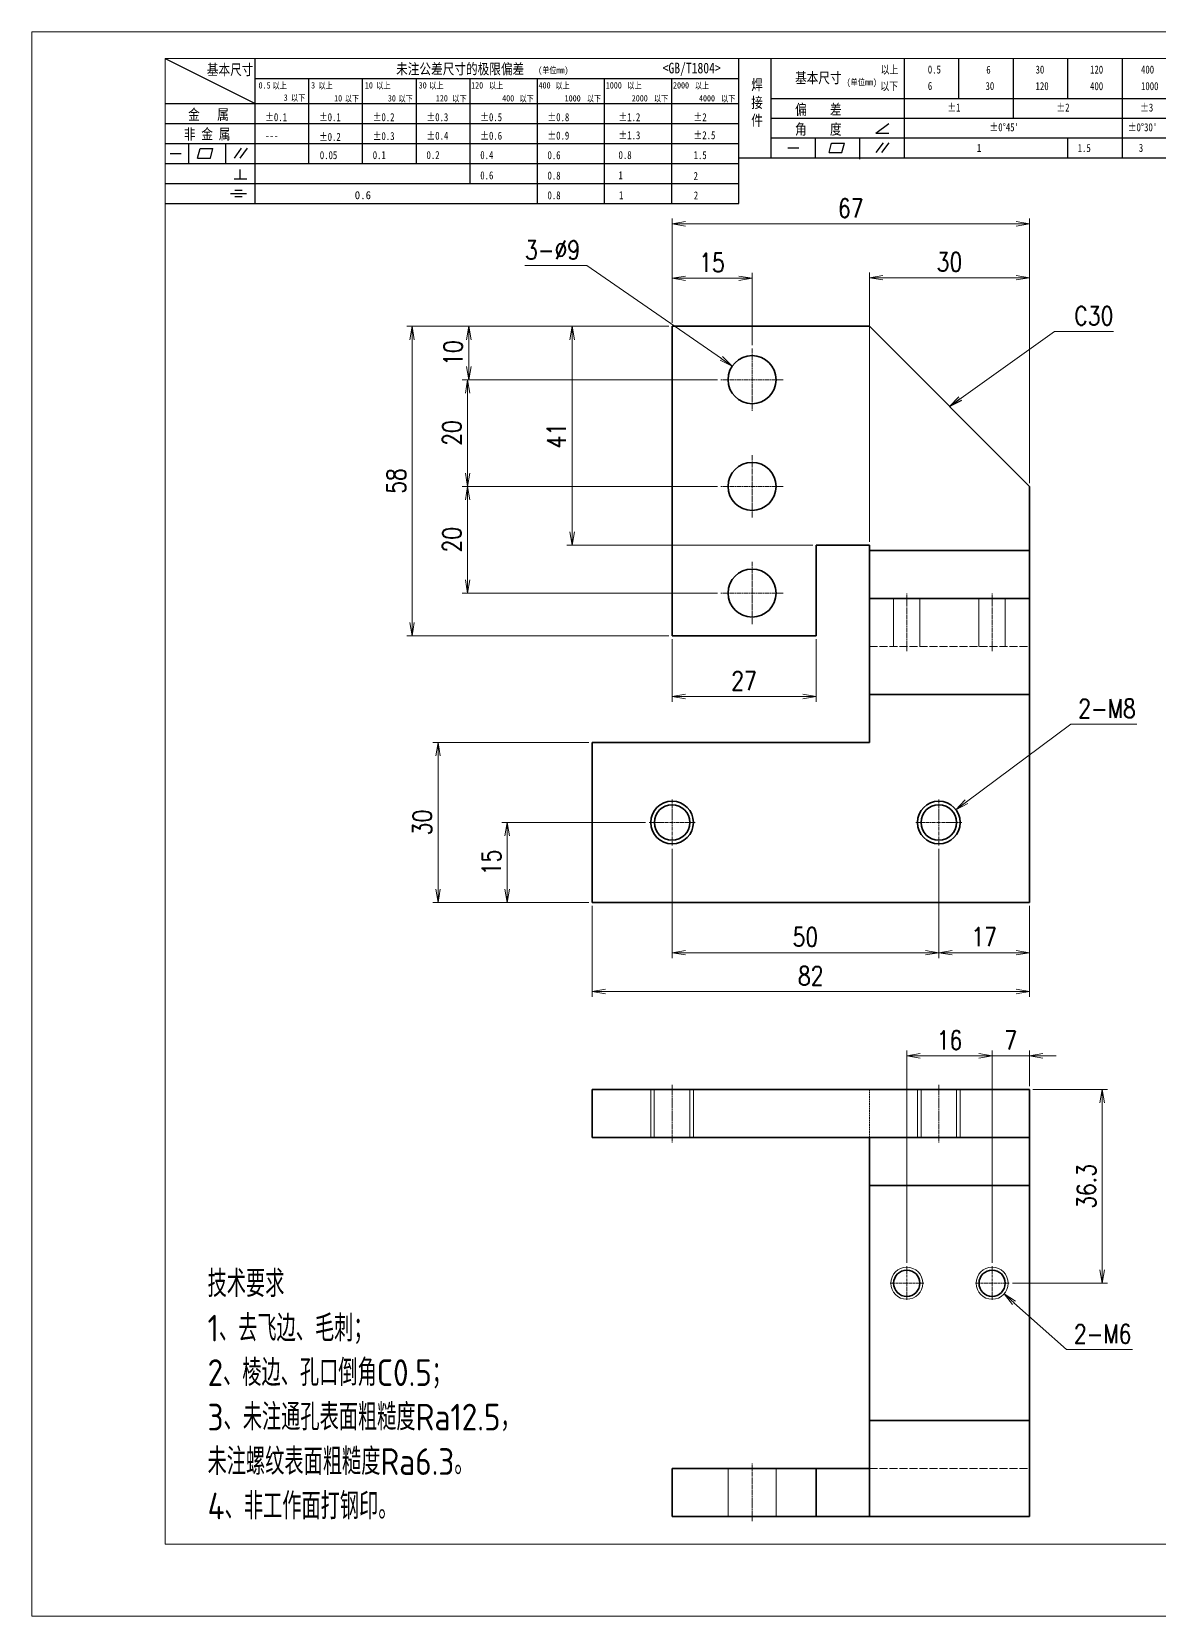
# Model space of a CAD drawing. Header units: millimetres. Extents: x 53130 to 124945, y -23470 to -1811.
# Drawn here: x 53593.4 to 53804.8, y -2526.1 to -2229.1 of the extents above; entities that cross this region are included whole.
import ezdxf

# ---------------------------------------------------------------- set-up
doc = ezdxf.new("R2010")
doc.units = ezdxf.units.MM
doc.header["$LTSCALE"] = 0.5
doc.linetypes.add('AM_ISO02W050x2', pattern=[3.75, 3, -0.75])
doc.linetypes.add('AM_ISO08W050x2', pattern=[9, 6, -0.75, 1.5, -0.75])
for name, color, linetype, lineweight in [('中心线', 2, 'AM_ISO08W050x2', 18), ('图框', 7, 'Continuous', 18), ('标注线', 3, 'Continuous', 18), ('粗实线', 7, 'Continuous', 35), ('虚线', 1, 'AM_ISO02W050x2', 18)]:
    doc.layers.add(name, color=color, linetype=linetype, lineweight=lineweight)
doc.layers.add('图\\M+19E79\\M+195B6\\M+18E9A', color=7, linetype='Continuous')
doc.layers.add('打印', color=7, linetype='Continuous', lineweight=15, plot=False)
doc.layers.add('打印-禁用', color=7, linetype='Continuous', lineweight=15, plot=False)
doc.styles.add('DIM', font='romans.shx', dxfattribs={"width": 0.8, "bigfont": 'bigfont.shx'})
doc.styles.add('国标', font='simfang.ttf', dxfattribs={"width": 0.8})
doc.styles.add('机械长仿宋', font='gbenor.shx', dxfattribs={"height": 1, "bigfont": 'gbcbig.shx'})
doc.dimstyles.new('XR 1-1', dxfattribs={"dimtxt": 3.5, "dimasz": 2.5, "dimexe": 1, "dimexo": 0.625, "dimgap": 1.2, "dimtad": 1, "dimtoh": 1, "dimdsep": 46, "dimtxsty": 'DIM', "dimblk": 'OPEN', "dimcen": 0, "dimclrd": 8, "dimclre": 8, "dimclrt": 2, "dimazin": 2, "dimtfac": 0.5, "dimtmove": 0, "dimatfit": 3, "dimldrblk": 'OPEN', "dimfxl": 0, "dimtolj": 2, "dimlwd": 18, "dimlwe": 18, "dimarcsym": 0})
doc.dimstyles.new('XR 1-1$0', dxfattribs={"dimtxt": 3.5, "dimasz": 2.5, "dimexe": 1, "dimexo": 0.625, "dimgap": 1.2, "dimtad": 1, "dimzin": 9, "dimdsep": 46, "dimtxsty": 'DIM', "dimblk": 'OPEN', "dimcen": 0, "dimclrd": 8, "dimclre": 8, "dimclrt": 2, "dimazin": 2, "dimtfac": 0.5, "dimtmove": 0, "dimatfit": 3, "dimldrblk": 'OPEN', "dimfxl": 0, "dimtolj": 2, "dimlwd": 18, "dimlwe": 18, "dimarcsym": 0})
doc.dimstyles.new('XR 1-1$3', dxfattribs={"dimtxt": 3.5, "dimasz": 2.5, "dimexe": 1, "dimexo": 0.625, "dimgap": 1.2, "dimtad": 1, "dimtoh": 1, "dimdsep": 46, "dimtxsty": 'DIM', "dimblk": 'OPEN', "dimcen": 0, "dimclrd": 8, "dimclre": 8, "dimclrt": 2, "dimazin": 2, "dimtfac": 0.5, "dimtofl": 0, "dimtmove": 0, "dimatfit": 3, "dimldrblk": 'OPEN', "dimfxl": 0, "dimtolj": 2, "dimlwd": 18, "dimlwe": 18, "dimarcsym": 0})

# ---------------------------------------------------------------- blocks, each defined once
blk = doc.blocks.new('GZDEH零件A3图框V01版')
at = {"layer": '图\\M+19E79\\M+195B6\\M+18E9A', "color": 9}
for p, q in [((2882.49, -1554.46), (2899.37, -1562.92)), ((2899.37, -1581.67), (2899.37, -1554.46)), ((2990.09, -1581.67), (2990.09, -1554.46)), ((2996.09, -1573.08), (2996.09, -1554.46)), ((3021.09, -1561.98), (3021.09, -1554.46)), ((3031.31, -1561.98), (3031.31, -1554.46)), ((3041.53, -1561.98), (3041.53, -1554.46)), ((3051.75, -1561.98), (3051.75, -1554.46)), ((3061.98, -1561.98), (3061.98, -1554.46)), ((2899.37, -1558.24), (2990.09, -1558.24)), ((2909.45, -1574.17), (2909.45, -1558.24)), ((2919.53, -1574.17), (2919.53, -1558.24)), ((2929.61, -1574.17), (2929.61, -1558.24)), ((2939.69, -1577.92), (2939.69, -1558.24)), ((2952.29, -1581.67), (2952.29, -1558.24)), ((2964.89, -1581.67), (2964.89, -1558.24)), ((2977.49, -1581.67), (2977.49, -1558.24)), ((2996.09, -1561.98), (3113.09, -1561.98)), ((3021.09, -1573.08), (3021.09, -1561.98)), ((3041.53, -1565.68), (3041.53, -1561.98)), ((3061.98, -1573.08), (3061.98, -1561.98)), ((2882.49, -1562.92), (2990.09, -1562.92)), ((2882.49, -1566.67), (2990.09, -1566.67)), ((2996.09, -1565.68), (3113.09, -1565.68)), ((3015.75, -1568.51), (3018.15, -1566.66)), ((2882.49, -1570.42), (2990.09, -1570.42)), ((2886.92, -1574.12), (2886.92, -1570.42)), ((2893.91, -1574.12), (2893.91, -1570.42)), ((2996.09, -1569.38), (3113.09, -1569.38)), ((3004.42, -1573.08), (3004.42, -1569.38)), ((3006.97, -1572.12), (3007.45, -1570.33)), ((3007.45, -1570.33), (3009.86, -1570.33)), ((3009.39, -1572.12), (3009.86, -1570.33)), ((3012.75, -1573.08), (3012.75, -1569.38)), ((3015.75, -1568.51), (3018.15, -1568.51)), ((3015.81, -1572.12), (3017.15, -1570.26)), ((3016.89, -1572.12), (3018.23, -1570.26)), ((3051.75, -1573.08), (3051.75, -1569.38)), ((2883.43, -1572.27), (2885.49, -1572.27)), ((2888.59, -1573.16), (2889.07, -1571.37)), ((2888.59, -1573.16), (2891, -1573.16)), ((2889.07, -1571.37), (2891.48, -1571.37)), ((2891, -1573.16), (2891.48, -1571.37)), ((2895.52, -1573.16), (2896.85, -1571.3)), ((2896.6, -1573.16), (2897.94, -1571.3)), ((2990.09, -1573.08), (3113.09, -1573.08)), ((2999.26, -1571.23), (3001.32, -1571.23)), ((3006.97, -1572.12), (3009.39, -1572.12)), ((3012.75, -1573.33), (3012.75, -1573.08)), ((2882.49, -1574.17), (2990.09, -1574.17)), ((2895.42, -1577.05), (2897.81, -1577.05)), ((2896.58, -1577.05), (2896.58, -1575.28)), ((2882.49, -1577.92), (2990.09, -1577.92)), ((2894.79, -1579.77), (2897.77, -1579.77)), ((2895.57, -1579.17), (2896.92, -1579.17)), ((2882.49, -1581.67), (2990.09, -1581.67)), ((2895.57, -1580.37), (2896.93, -1580.37))]:
    blk.add_line(p, q, dxfattribs=at)
at = {"layer": '图框', "linetype": 'Continuous'}
for p, q in [((2882.49, -1554.46), (2882.49, -1832.96)), ((3272.49, -1554.46), (2882.49, -1554.46)), ((2882.49, -1832.96), (3272.49, -1832.96))]:
    blk.add_line(p, q, dxfattribs=at)
at = {"layer": '打印-禁用', "linetype": 'Continuous'}
for p, q in [((2857.49, -1549.46), (2857.49, -1846.46)), ((3277.49, -1549.46), (2857.49, -1549.46)), ((2857.49, -1846.46), (3277.49, -1846.46))]:
    blk.add_line(p, q, dxfattribs=at)
at = {"layer": '图\\M+19E79\\M+195B6\\M+18E9A', "color": 9, "style": '国标', "width": 0.8}
for s, height, p in [('基本尺寸', 2, (2890.33, -1557.58)), ('未注公差尺寸的极限偏差', 2, (2925.81, -1557.44)), ('<GB/T1804>', 2, (2975.78, -1557.27)), ('以上', 1.5, (3016.64, -1557.33)), ('0.5', 1.5, (3025.49, -1557.3)), ('6', 1.5, (3036.45, -1557.34)), ('30', 1.5, (3045.69, -1557.31)), ('120', 1.5, (3055.91, -1557.31)), ('400', 1.5, (3065.46, -1557.31)), ('30', 1.2, (2930.04, -1560.11)), ('基本尺寸', 2, (3000.6, -1559.1)), ('以下', 1.5, (3016.58, -1560.43)), ('6', 1.5, (3025.49, -1560.38)), ('30', 1.5, (3036.31, -1560.39)), ('120', 1.5, (3045.69, -1560.41)), ('400', 1.5, (3055.91, -1560.41)), ('1000', 1.5, (3065.46, -1560.41)), ('金   属', 2, (2886.82, -1565.98)), ('±0.1', 1.5, (2901.27, -1566.23)), ('±0.1', 1.5, (2911.35, -1566.23)), ('±0.2', 1.5, (2921.43, -1566.23)), ('±0.3', 1.5, (2931.51, -1566.23)), ('±0.5', 1.5, (2941.59, -1566.23)), ('±0.8', 1.5, (2954.19, -1566.23)), ('±1.2', 1.5, (2967.51, -1566.23)), ('±2', 1.5, (2981.58, -1566.23)), ('偏    差', 2, (3000.6, -1565.04)), ('±1', 1.5, (3029.16, -1564.42)), ('±2', 1.5, (3049.61, -1564.42)), ('±3', 1.5, (3065.3, -1564.42)), ('非 金 属', 2, (2886.02, -1569.65)), ('±0.3', 1.5, (2921.43, -1569.77)), ('±0.4', 1.5, (2931.51, -1569.71)), ('±0.6', 1.5, (2941.59, -1569.71)), ('±0.9', 1.5, (2954.19, -1569.68)), ('±1.3', 1.5, (2967.51, -1569.62)), ('±2.5', 1.5, (2981.58, -1569.61)), ('角    度', 2, (3000.6, -1568.74)), ("±0%%D45'", 1.5, (3037.06, -1568.12)), ("±0%%D30'", 1.5, (3062.98, -1568.12)), ('---', 1.5, (2901.27, -1569.65)), ('±0.2', 1.5, (2911.35, -1569.92)), ('1', 1.5, (3034.69, -1571.98)), ('1.5', 1.5, (3053.59, -1572.01)), ('3', 1.5, (3065.05, -1571.98)), ('0.1', 1.5, (2921.43, -1573.34)), ('0.2', 1.5, (2931.51, -1573.33)), ('0.4', 1.5, (2941.59, -1573.33)), ('0.6', 1.5, (2954.19, -1573.35)), ('0.8', 1.5, (2967.51, -1573.33)), ('1.5', 1.5, (2981.58, -1573.34)), ('0.6', 1.5, (2941.59, -1577.14)), ('0.8', 1.5, (2954.19, -1577.17)), ('1', 1.5, (2967.51, -1577.12)), ('2', 1.5, (2981.58, -1577.26)), ('0.8', 1.5, (2954.19, -1580.87)), ('1', 1.5, (2967.59, -1580.86)), ('2', 1.5, (2981.62, -1580.89))]:
    blk.add_text(s, height=height, dxfattribs=at).set_placement(p)
at = {"layer": '图\\M+19E79\\M+195B6\\M+18E9A', "color": 9, "lineweight": 15, "style": '国标', "width": 0.8}
for s, p in [('(单位mm)', (2952.44, -1557.27)), ('0.5', (2900.03, -1560.11)), ('以上', (2902.64, -1560.16)), ('3', (2909.88, -1560.11)), ('以上', (2911.25, -1560.16)), ('10', (2919.96, -1560.11)), ('以上', (2922.09, -1560.16)), ('以上', (2932.02, -1560.16)), ('120', (2939.88, -1560.11)), ('以上', (2943.21, -1560.16)), ('400', (2952.52, -1560.11)), ('以上', (2955.68, -1560.16)), ('1000', (2965.12, -1560.11)), ('以上', (2969.16, -1560.16)), ('2000', (2977.72, -1560.11)), ('以上', (2981.8, -1560.16)), ('(单位mm)', (3010.27, -1559.51)), ('3', (2904.73, -1562.41)), ('以下', (2906.1, -1562.46)), ('10', (2914.19, -1562.54)), ('以下', (2916.18, -1562.59)), ('30', (2924.27, -1562.54)), ('以下', (2926.26, -1562.59)), ('120', (2933.26, -1562.54)), ('以下', (2936.34, -1562.59)), ('400', (2945.7, -1562.54)), ('以下', (2948.94, -1562.59)), ('1000', (2957.41, -1562.54)), ('以下', (2961.54, -1562.59)), ('2000', (2969.99, -1562.54)), ('以下', (2974.14, -1562.59)), ('4000', (2982.59, -1562.54)), ('以下', (2986.74, -1562.59))]:
    blk.add_text(s, height=1.2, dxfattribs=at).set_placement(p)
at = {"layer": '图\\M+19E79\\M+195B6\\M+18E9A', "color": 9, "lineweight": 13, "style": '国标'}
blk.add_text('0.6', height=1.5, dxfattribs=at).set_placement((2918.05, -1580.85))
at = {"layer": '图\\M+19E79\\M+195B6\\M+18E9A', "color": 9, "style": '国标'}
for s, insert, char_height, width, attachment_point in [('焊\\P接\\P件', (2992.39, -1558.41), 2, 3.1877, 1), ('0.05', (2911.51, -1573.37), 1.5, 5.1982, 7)]:
    blk.add_mtext(s, dxfattribs=dict(at, insert=insert, char_height=char_height, width=width, attachment_point=attachment_point))
blk = doc.blocks.new('DEH A3')
at = {"layer": '图框'}
blk.add_blockref('GZDEH零件A3图框V01版', (-2857.49, 1846.46), dxfattribs=at)
blk = doc.blocks.new('_Open')
at = {"color": 0, "linetype": 'ByBlock', "lineweight": -2}
for p, q in [((-1, 0.17), (0, 0)), ((-1, -0.17), (0, 0)), ((0, 0), (-1, 0))]:
    blk.add_line(p, q, dxfattribs=at)
blk = doc.blocks.new('*D35')
at = {"layer": 'Defpoints', "color": 0, "transparency": 16777216}
for p in [(53780.46, -2265.13), (53713.46, -2284.33), (53780.46, -2314.33)]:
    blk.add_point(p, dxfattribs=at)
at = {"layer": '标注线', "color": 8, "lineweight": 18, "transparency": 16777216}
for p, q in [((53713.46, -2283.7), (53713.46, -2264.13)), ((53715.96, -2265.13), (53777.96, -2265.13)), ((53780.46, -2313.7), (53780.46, -2264.13))]:
    blk.add_line(p, q, dxfattribs=at)
at = {"layer": '标注线', "color": 8, "linetype": 'ByBlock', "lineweight": 18, "transparency": 16777216, "xscale": 2.5, "yscale": 2.5, "zscale": 2.5, "rotation": 180}
blk.add_blockref('_Open', (53713.46, -2265.13), dxfattribs=at)
at = {"layer": '标注线', "color": 8, "linetype": 'ByBlock', "lineweight": 18, "transparency": 16777216, "xscale": 2.5, "yscale": 2.5, "zscale": 2.5}
blk.add_blockref('_Open', (53780.46, -2265.13), dxfattribs=at)
at = {"layer": '标注线', "color": 2, "transparency": 16777216, "insert": (53746.96, -2262.18), "char_height": 3.5, "attachment_point": 5, "style": 'DIM'}
blk.add_mtext('\\A2;67', dxfattribs=at)
blk = doc.blocks.new('*D36')
at = {"layer": 'Defpoints', "color": 0, "transparency": 16777216}
for p in [(53698.46, -2392.33), (53780.46, -2392.33), (53780.46, -2409.01)]:
    blk.add_point(p, dxfattribs=at)
at = {"layer": '标注线', "color": 8, "lineweight": 18, "transparency": 16777216}
for p, q in [((53698.46, -2392.95), (53698.46, -2410.01)), ((53780.46, -2392.95), (53780.46, -2410.01)), ((53700.96, -2409.01), (53777.96, -2409.01))]:
    blk.add_line(p, q, dxfattribs=at)
at = {"layer": '标注线', "color": 8, "linetype": 'ByBlock', "lineweight": 18, "transparency": 16777216, "xscale": 2.5, "yscale": 2.5, "zscale": 2.5, "rotation": 180}
blk.add_blockref('_Open', (53698.46, -2409.01), dxfattribs=at)
at = {"layer": '标注线', "color": 8, "linetype": 'ByBlock', "lineweight": 18, "transparency": 16777216, "xscale": 2.5, "yscale": 2.5, "zscale": 2.5}
blk.add_blockref('_Open', (53780.46, -2409.01), dxfattribs=at)
at = {"layer": '标注线', "color": 2, "transparency": 16777216, "insert": (53739.46, -2406.06), "char_height": 3.5, "attachment_point": 5, "style": 'DIM'}
blk.add_mtext('\\A2;82', dxfattribs=at)
blk = doc.blocks.new('*D37')
at = {"layer": 'Defpoints', "color": 0, "transparency": 16777216}
for p in [(53669.58, -2362.33), (53698.46, -2362.33), (53698.46, -2392.33)]:
    blk.add_point(p, dxfattribs=at)
at = {"layer": '标注线', "color": 8, "lineweight": 18, "transparency": 16777216}
for p, q in [((53697.83, -2362.33), (53668.58, -2362.33)), ((53669.58, -2389.83), (53669.58, -2364.83)), ((53697.83, -2392.33), (53668.58, -2392.33))]:
    blk.add_line(p, q, dxfattribs=at)
at = {"layer": '标注线', "color": 8, "linetype": 'ByBlock', "lineweight": 18, "transparency": 16777216, "xscale": 2.5, "yscale": 2.5, "zscale": 2.5}
for p, rotation in [((53669.58, -2362.33), 90), ((53669.58, -2392.33), 270)]:
    blk.add_blockref('_Open', p, dxfattribs=dict(at, rotation=rotation))
at = {"layer": '标注线', "color": 2, "transparency": 16777216, "insert": (53666.63, -2377.33), "char_height": 3.5, "attachment_point": 5, "rotation": 90, "style": 'DIM'}
blk.add_mtext('\\A2;30', dxfattribs=at)
blk = doc.blocks.new('*D38')
at = {"layer": 'Defpoints', "color": 0, "transparency": 16777216}
for p in [(53713.46, -2342.33), (53740.46, -2342.33), (53713.46, -2353.7)]:
    blk.add_point(p, dxfattribs=at)
at = {"layer": '标注线', "color": 8, "lineweight": 18, "transparency": 16777216}
for p, q in [((53713.46, -2342.95), (53713.46, -2354.7)), ((53740.46, -2342.95), (53740.46, -2354.7)), ((53737.96, -2353.7), (53715.96, -2353.7))]:
    blk.add_line(p, q, dxfattribs=at)
at = {"layer": '标注线', "color": 8, "linetype": 'ByBlock', "lineweight": 18, "transparency": 16777216, "xscale": 2.5, "yscale": 2.5, "zscale": 2.5, "rotation": 180}
blk.add_blockref('_Open', (53713.46, -2353.7), dxfattribs=at)
at = {"layer": '标注线', "color": 8, "linetype": 'ByBlock', "lineweight": 18, "transparency": 16777216, "xscale": 2.5, "yscale": 2.5, "zscale": 2.5}
blk.add_blockref('_Open', (53740.46, -2353.7), dxfattribs=at)
at = {"layer": '标注线', "color": 2, "transparency": 16777216, "insert": (53726.96, -2350.75), "char_height": 3.5, "attachment_point": 5, "style": 'DIM'}
blk.add_mtext('\\A2;27', dxfattribs=at)
blk = doc.blocks.new('*D39')
at = {"layer": 'Defpoints', "color": 0, "transparency": 16777216}
for p in [(53664.71, -2284.33), (53713.46, -2284.33), (53713.46, -2342.33)]:
    blk.add_point(p, dxfattribs=at)
at = {"layer": '标注线', "color": 8, "lineweight": 18, "transparency": 16777216}
for p, q in [((53712.83, -2284.33), (53663.71, -2284.33)), ((53664.71, -2339.83), (53664.71, -2286.83)), ((53712.83, -2342.33), (53663.71, -2342.33))]:
    blk.add_line(p, q, dxfattribs=at)
at = {"layer": '标注线', "color": 8, "linetype": 'ByBlock', "lineweight": 18, "transparency": 16777216, "xscale": 2.5, "yscale": 2.5, "zscale": 2.5}
for p, rotation in [((53664.71, -2284.33), 90), ((53664.71, -2342.33), 270)]:
    blk.add_blockref('_Open', p, dxfattribs=dict(at, rotation=rotation))
at = {"layer": '标注线', "color": 2, "transparency": 16777216, "insert": (53661.76, -2313.33), "char_height": 3.5, "attachment_point": 5, "rotation": 90, "style": 'DIM'}
blk.add_mtext('\\A2;58', dxfattribs=at)
blk = doc.blocks.new('*D40')
at = {"layer": 'Defpoints', "color": 0, "transparency": 16777216}
for p in [(53694.75, -2284.33), (53713.46, -2284.33), (53740.46, -2325.33)]:
    blk.add_point(p, dxfattribs=at)
at = {"layer": '标注线', "color": 8, "lineweight": 18, "transparency": 16777216}
for p, q in [((53712.83, -2284.33), (53693.75, -2284.33)), ((53694.75, -2322.83), (53694.75, -2286.83)), ((53739.83, -2325.33), (53693.75, -2325.33))]:
    blk.add_line(p, q, dxfattribs=at)
at = {"layer": '标注线', "color": 8, "linetype": 'ByBlock', "lineweight": 18, "transparency": 16777216, "xscale": 2.5, "yscale": 2.5, "zscale": 2.5}
for p, rotation in [((53694.75, -2284.33), 90), ((53694.75, -2325.33), 270)]:
    blk.add_blockref('_Open', p, dxfattribs=dict(at, rotation=rotation))
at = {"layer": '标注线', "color": 2, "transparency": 16777216, "insert": (53691.8, -2304.83), "char_height": 3.5, "attachment_point": 5, "rotation": 90, "style": 'DIM'}
blk.add_mtext('\\A2;41', dxfattribs=at)
blk = doc.blocks.new('*D41')
at = {"layer": 'Defpoints', "color": 0, "transparency": 16777216}
for p in [(53780.46, -2275.22), (53780.46, -2314.33), (53750.46, -2325.33)]:
    blk.add_point(p, dxfattribs=at)
at = {"layer": '标注线', "color": 8, "lineweight": 18, "transparency": 16777216}
for p, q in [((53750.46, -2324.7), (53750.46, -2274.22)), ((53780.46, -2313.7), (53780.46, -2274.22)), ((53752.96, -2275.22), (53777.96, -2275.22))]:
    blk.add_line(p, q, dxfattribs=at)
at = {"layer": '标注线', "color": 8, "linetype": 'ByBlock', "lineweight": 18, "transparency": 16777216, "xscale": 2.5, "yscale": 2.5, "zscale": 2.5, "rotation": 180}
blk.add_blockref('_Open', (53750.46, -2275.22), dxfattribs=at)
at = {"layer": '标注线', "color": 8, "linetype": 'ByBlock', "lineweight": 18, "transparency": 16777216, "xscale": 2.5, "yscale": 2.5, "zscale": 2.5}
blk.add_blockref('_Open', (53780.46, -2275.22), dxfattribs=at)
at = {"layer": '标注线', "color": 2, "transparency": 16777216, "insert": (53765.46, -2272.27), "char_height": 3.5, "attachment_point": 5, "style": 'DIM'}
blk.add_mtext('\\A2;30', dxfattribs=at)
blk = doc.blocks.new('*D42')
at = {"layer": 'Defpoints', "color": 0, "transparency": 16777216}
for p in [(53713.46, -2284.33), (53675.35, -2294.33), (53722.61, -2294.33)]:
    blk.add_point(p, dxfattribs=at)
at = {"layer": '标注线', "color": 8, "lineweight": 18, "transparency": 16777216}
for p, q in [((53712.83, -2284.33), (53674.35, -2284.33)), ((53675.35, -2286.83), (53675.35, -2291.83)), ((53721.98, -2294.33), (53674.35, -2294.33))]:
    blk.add_line(p, q, dxfattribs=at)
at = {"layer": '标注线', "color": 8, "linetype": 'ByBlock', "lineweight": 18, "transparency": 16777216, "xscale": 2.5, "yscale": 2.5, "zscale": 2.5}
for p, rotation in [((53675.35, -2284.33), 90), ((53675.35, -2294.33), 270)]:
    blk.add_blockref('_Open', p, dxfattribs=dict(at, rotation=rotation))
at = {"layer": '标注线', "color": 2, "transparency": 16777216, "insert": (53672.4, -2289.33), "char_height": 3.5, "attachment_point": 5, "rotation": 90, "style": 'DIM'}
blk.add_mtext('\\A2;10', dxfattribs=at)
blk = doc.blocks.new('*D43')
at = {"layer": 'Defpoints', "color": 0, "transparency": 16777216}
for p in [(53721.98, -2294.33), (53675.14, -2314.33), (53722.61, -2314.33)]:
    blk.add_point(p, dxfattribs=at)
at = {"layer": '标注线', "color": 8, "lineweight": 18, "transparency": 16777216}
for p, q in [((53721.36, -2294.33), (53674.14, -2294.33)), ((53675.14, -2296.83), (53675.14, -2311.83)), ((53721.98, -2314.33), (53674.14, -2314.33))]:
    blk.add_line(p, q, dxfattribs=at)
at = {"layer": '标注线', "color": 8, "linetype": 'ByBlock', "lineweight": 18, "transparency": 16777216, "xscale": 2.5, "yscale": 2.5, "zscale": 2.5}
for p, rotation in [((53675.14, -2294.33), 90), ((53675.14, -2314.33), 270)]:
    blk.add_blockref('_Open', p, dxfattribs=dict(at, rotation=rotation))
at = {"layer": '标注线', "color": 2, "transparency": 16777216, "insert": (53672.19, -2304.33), "char_height": 3.5, "attachment_point": 5, "rotation": 90, "style": 'DIM'}
blk.add_mtext('\\A2;20', dxfattribs=at)
blk = doc.blocks.new('*D44')
at = {"layer": 'Defpoints', "color": 0, "transparency": 16777216}
for p in [(53721.98, -2314.33), (53675.14, -2334.33), (53722.61, -2334.33)]:
    blk.add_point(p, dxfattribs=at)
at = {"layer": '标注线', "color": 8, "lineweight": 18, "transparency": 16777216}
for p, q in [((53721.36, -2314.33), (53674.14, -2314.33)), ((53675.14, -2316.83), (53675.14, -2331.83)), ((53721.98, -2334.33), (53674.14, -2334.33))]:
    blk.add_line(p, q, dxfattribs=at)
at = {"layer": '标注线', "color": 8, "linetype": 'ByBlock', "lineweight": 18, "transparency": 16777216, "xscale": 2.5, "yscale": 2.5, "zscale": 2.5}
for p, rotation in [((53675.14, -2314.33), 90), ((53675.14, -2334.33), 270)]:
    blk.add_blockref('_Open', p, dxfattribs=dict(at, rotation=rotation))
at = {"layer": '标注线', "color": 2, "transparency": 16777216, "insert": (53672.19, -2324.33), "char_height": 3.5, "attachment_point": 5, "rotation": 90, "style": 'DIM'}
blk.add_mtext('\\A2;20', dxfattribs=at)
blk = doc.blocks.new('*D45')
at = {"layer": 'Defpoints', "color": 0, "transparency": 16777216}
for p in [(53728.46, -2275.33), (53713.46, -2284.33), (53728.46, -2288.48)]:
    blk.add_point(p, dxfattribs=at)
at = {"layer": '标注线', "color": 8, "lineweight": 18, "transparency": 16777216}
for p, q in [((53713.46, -2283.7), (53713.46, -2274.33)), ((53728.46, -2287.85), (53728.46, -2274.33)), ((53715.96, -2275.33), (53725.96, -2275.33))]:
    blk.add_line(p, q, dxfattribs=at)
at = {"layer": '标注线', "color": 8, "linetype": 'ByBlock', "lineweight": 18, "transparency": 16777216, "xscale": 2.5, "yscale": 2.5, "zscale": 2.5, "rotation": 180}
blk.add_blockref('_Open', (53713.46, -2275.33), dxfattribs=at)
at = {"layer": '标注线', "color": 8, "linetype": 'ByBlock', "lineweight": 18, "transparency": 16777216, "xscale": 2.5, "yscale": 2.5, "zscale": 2.5}
blk.add_blockref('_Open', (53728.46, -2275.33), dxfattribs=at)
at = {"layer": '标注线', "color": 2, "transparency": 16777216, "insert": (53720.96, -2272.38), "char_height": 3.5, "attachment_point": 5, "style": 'DIM'}
blk.add_mtext('\\A2;15', dxfattribs=at)
blk = doc.blocks.new('*D46')
at = {"layer": 'Defpoints', "color": 0, "transparency": 16777216}
for p in [(53724.75, -2291.77), (53732.16, -2296.88)]:
    blk.add_point(p, dxfattribs=at)
at = {"layer": '标注线', "color": 8, "lineweight": 18, "transparency": 16777216}
for p in [(53685.86, -2272.96), (53722.7, -2290.35)]:
    blk.add_line(p, (53697.46, -2272.96), dxfattribs=at)
at = {"layer": '标注线', "color": 8, "linetype": 'ByBlock', "lineweight": 18, "transparency": 16777216, "xscale": 2.5, "yscale": 2.5, "zscale": 2.5, "rotation": 325.4130360958657}
blk.add_blockref('_Open', (53724.75, -2291.77), dxfattribs=at)
at = {"layer": '标注线', "color": 2, "transparency": 16777216, "insert": (53691.06, -2270.01), "char_height": 3.5, "attachment_point": 5, "style": 'DIM'}
blk.add_mtext('\\A2;\\A2;3-∅9', dxfattribs=at)
blk = doc.blocks.new('*D47')
at = {"layer": 'Defpoints', "color": 0, "transparency": 16777216}
for p in [(53763.46, -2381.65), (53780.46, -2392.33), (53763.46, -2401.73)]:
    blk.add_point(p, dxfattribs=at)
at = {"layer": '标注线', "color": 8, "lineweight": 18, "transparency": 16777216}
for p, q in [((53763.46, -2382.27), (53763.46, -2402.73)), ((53780.46, -2392.95), (53780.46, -2402.73)), ((53777.96, -2401.73), (53765.96, -2401.73))]:
    blk.add_line(p, q, dxfattribs=at)
at = {"layer": '标注线', "color": 8, "linetype": 'ByBlock', "lineweight": 18, "transparency": 16777216, "xscale": 2.5, "yscale": 2.5, "zscale": 2.5, "rotation": 180}
blk.add_blockref('_Open', (53763.46, -2401.73), dxfattribs=at)
at = {"layer": '标注线', "color": 8, "linetype": 'ByBlock', "lineweight": 18, "transparency": 16777216, "xscale": 2.5, "yscale": 2.5, "zscale": 2.5}
blk.add_blockref('_Open', (53780.46, -2401.73), dxfattribs=at)
at = {"layer": '标注线', "color": 2, "transparency": 16777216, "insert": (53771.96, -2398.78), "char_height": 3.5, "attachment_point": 5, "style": 'DIM'}
blk.add_mtext('\\A2;17', dxfattribs=at)
blk = doc.blocks.new('*D48')
at = {"layer": 'Defpoints', "color": 0, "transparency": 16777216}
for p in [(53713.46, -2381.65), (53763.46, -2381.65), (53713.46, -2401.73)]:
    blk.add_point(p, dxfattribs=at)
at = {"layer": '标注线', "color": 8, "lineweight": 18, "transparency": 16777216}
for p, q in [((53713.46, -2382.27), (53713.46, -2402.73)), ((53763.46, -2382.27), (53763.46, -2402.73)), ((53760.96, -2401.73), (53715.96, -2401.73))]:
    blk.add_line(p, q, dxfattribs=at)
at = {"layer": '标注线', "color": 8, "linetype": 'ByBlock', "lineweight": 18, "transparency": 16777216, "xscale": 2.5, "yscale": 2.5, "zscale": 2.5, "rotation": 180}
blk.add_blockref('_Open', (53713.46, -2401.73), dxfattribs=at)
at = {"layer": '标注线', "color": 8, "linetype": 'ByBlock', "lineweight": 18, "transparency": 16777216, "xscale": 2.5, "yscale": 2.5, "zscale": 2.5}
blk.add_blockref('_Open', (53763.46, -2401.73), dxfattribs=at)
at = {"layer": '标注线', "color": 2, "transparency": 16777216, "insert": (53738.46, -2398.78), "char_height": 3.5, "attachment_point": 5, "style": 'DIM'}
blk.add_mtext('\\A2;50', dxfattribs=at)
blk = doc.blocks.new('*D49')
at = {"layer": 'Defpoints', "color": 0, "transparency": 16777216}
for p in [(53709.14, -2377.33), (53682.54, -2392.33), (53698.46, -2392.33)]:
    blk.add_point(p, dxfattribs=at)
at = {"layer": '标注线', "color": 8, "lineweight": 18, "transparency": 16777216}
for p, q in [((53708.51, -2377.33), (53681.54, -2377.33)), ((53682.54, -2379.83), (53682.54, -2389.83)), ((53697.83, -2392.33), (53681.54, -2392.33))]:
    blk.add_line(p, q, dxfattribs=at)
at = {"layer": '标注线', "color": 8, "linetype": 'ByBlock', "lineweight": 18, "transparency": 16777216, "xscale": 2.5, "yscale": 2.5, "zscale": 2.5}
for p, rotation in [((53682.54, -2377.33), 90), ((53682.54, -2392.33), 270)]:
    blk.add_blockref('_Open', p, dxfattribs=dict(at, rotation=rotation))
at = {"layer": '标注线', "color": 2, "transparency": 16777216, "insert": (53679.59, -2384.83), "char_height": 3.5, "attachment_point": 5, "rotation": 90, "style": 'DIM'}
blk.add_mtext('\\A2;15', dxfattribs=at)
blk = doc.blocks.new('*D50')
at = {"layer": 'Defpoints', "color": 0, "transparency": 16777216}
for p in [(53766.67, -2374.94), (53760.25, -2379.72)]:
    blk.add_point(p, dxfattribs=at)
at = {"layer": '标注线', "color": 8, "lineweight": 18, "transparency": 16777216}
for p in [(53768.67, -2373.44), (53800.6, -2358.88)]:
    blk.add_line(p, (53788.2, -2358.88), dxfattribs=at)
at = {"layer": '标注线', "color": 8, "linetype": 'ByBlock', "lineweight": 18, "transparency": 16777216, "xscale": 2.5, "yscale": 2.5, "zscale": 2.5, "rotation": 216.7033973246784}
blk.add_blockref('_Open', (53766.67, -2374.94), dxfattribs=at)
at = {"layer": '标注线', "color": 2, "transparency": 16777216, "insert": (53795, -2355.93), "char_height": 3.5, "attachment_point": 5, "style": 'DIM'}
blk.add_mtext('\\A2;2-M8', dxfattribs=at)
blk = doc.blocks.new('*D51')
at = {"layer": 'Defpoints', "color": 0, "transparency": 16777216}
for p in [(53773.46, -2421.05), (53780.46, -2427.39), (53773.46, -2460.49)]:
    blk.add_point(p, dxfattribs=at)
at = {"layer": '标注线', "color": 8, "lineweight": 18, "transparency": 16777216}
for p, q in [((53773.46, -2459.86), (53773.46, -2420.05)), ((53780.46, -2426.76), (53780.46, -2420.05)), ((53770.96, -2421.05), (53768.46, -2421.05)), ((53780.46, -2421.05), (53773.46, -2421.05)), ((53782.96, -2421.05), (53785.46, -2421.05))]:
    blk.add_line(p, q, dxfattribs=at)
at = {"layer": '标注线', "color": 8, "linetype": 'ByBlock', "lineweight": 18, "transparency": 16777216, "xscale": 2.5, "yscale": 2.5, "zscale": 2.5}
blk.add_blockref('_Open', (53773.46, -2421.05), dxfattribs=at)
at = {"layer": '标注线', "color": 8, "linetype": 'ByBlock', "lineweight": 18, "transparency": 16777216, "xscale": 2.5, "yscale": 2.5, "zscale": 2.5, "rotation": 180}
blk.add_blockref('_Open', (53780.46, -2421.05), dxfattribs=at)
at = {"layer": '标注线', "color": 2, "transparency": 16777216, "insert": (53776.96, -2418.1), "char_height": 3.5, "attachment_point": 5, "style": 'DIM'}
blk.add_mtext('\\A2;7', dxfattribs=at)
blk = doc.blocks.new('*D52')
at = {"layer": 'Defpoints', "color": 0, "transparency": 16777216}
for p in [(53773.46, -2421.05), (53757.46, -2460.49), (53773.46, -2459.86)]:
    blk.add_point(p, dxfattribs=at)
at = {"layer": '标注线', "color": 8, "lineweight": 18, "transparency": 16777216}
for p, q in [((53757.46, -2459.86), (53757.46, -2420.05)), ((53773.46, -2459.24), (53773.46, -2420.05)), ((53759.96, -2421.05), (53770.96, -2421.05))]:
    blk.add_line(p, q, dxfattribs=at)
at = {"layer": '标注线', "color": 8, "linetype": 'ByBlock', "lineweight": 18, "transparency": 16777216, "xscale": 2.5, "yscale": 2.5, "zscale": 2.5, "rotation": 180}
blk.add_blockref('_Open', (53757.46, -2421.05), dxfattribs=at)
at = {"layer": '标注线', "color": 8, "linetype": 'ByBlock', "lineweight": 18, "transparency": 16777216, "xscale": 2.5, "yscale": 2.5, "zscale": 2.5}
blk.add_blockref('_Open', (53773.46, -2421.05), dxfattribs=at)
at = {"layer": '标注线', "color": 2, "transparency": 16777216, "insert": (53765.46, -2418.1), "char_height": 3.5, "attachment_point": 5, "style": 'DIM'}
blk.add_mtext('\\A2;16', dxfattribs=at)
blk = doc.blocks.new('*D53')
at = {"layer": 'Defpoints', "color": 0, "transparency": 16777216}
for p in [(53780.46, -2427.39), (53776.65, -2463.69), (53794.08, -2463.69)]:
    blk.add_point(p, dxfattribs=at)
at = {"layer": '标注线', "color": 8, "lineweight": 18, "transparency": 16777216}
for p, q in [((53781.08, -2427.39), (53795.08, -2427.39)), ((53794.08, -2429.89), (53794.08, -2461.19)), ((53777.28, -2463.69), (53795.08, -2463.69))]:
    blk.add_line(p, q, dxfattribs=at)
at = {"layer": '标注线', "color": 8, "linetype": 'ByBlock', "lineweight": 18, "transparency": 16777216, "xscale": 2.5, "yscale": 2.5, "zscale": 2.5}
for p, rotation in [((53794.08, -2427.39), 90), ((53794.08, -2463.69), 270)]:
    blk.add_blockref('_Open', p, dxfattribs=dict(at, rotation=rotation))
at = {"layer": '标注线', "color": 2, "transparency": 16777216, "insert": (53791.13, -2445.54), "char_height": 3.5, "attachment_point": 5, "rotation": 90, "style": 'DIM'}
blk.add_mtext('\\A2;36.3', dxfattribs=at)
blk = doc.blocks.new('*D54')
at = {"layer": 'Defpoints', "color": 0, "transparency": 16777216}
for p in [(53771.22, -2461.69), (53775.7, -2465.68)]:
    blk.add_point(p, dxfattribs=at)
at = {"layer": '标注线', "color": 8, "lineweight": 18, "transparency": 16777216}
for p in [(53777.56, -2467.35), (53799.8, -2476.13)]:
    blk.add_line(p, (53787.4, -2476.13), dxfattribs=at)
at = {"layer": '标注线', "color": 8, "linetype": 'ByBlock', "lineweight": 18, "transparency": 16777216, "xscale": 2.5, "yscale": 2.5, "zscale": 2.5, "rotation": 138.2351413969717}
blk.add_blockref('_Open', (53775.7, -2465.68), dxfattribs=at)
at = {"layer": '标注线', "color": 2, "transparency": 16777216, "insert": (53794.2, -2473.18), "char_height": 3.5, "attachment_point": 5, "style": 'DIM'}
blk.add_mtext('\\A2;2-M6', dxfattribs=at)

msp = doc.modelspace()

# ---------------------------------------------------------------- linework, layer by layer
at = {"layer": '中心线', "ltscale": 0.292499}
for p, q in [((53728.459, -2288.478), (53728.459, -2300.178)), ((53728.459, -2308.478), (53728.459, -2320.178))]:
    msp.add_line(p, q, dxfattribs=at)
at = {"layer": '中心线', "ltscale": 0.292505}
for p, q in [((53734.309, -2294.328), (53722.609, -2294.328)), ((53734.309, -2314.328), (53722.609, -2314.328)), ((53734.309, -2334.328), (53722.609, -2334.328))]:
    msp.add_line(p, q, dxfattribs=at)
at = {"layer": '中心线', "ltscale": 0.2925}
msp.add_line((53728.459, -2328.478), (53728.459, -2340.178), dxfattribs=at)
at = {"layer": '中心线', "ltscale": 0.27}
for p, q in [((53757.459, -2345.228), (53757.459, -2334.428)), ((53773.459, -2345.228), (53773.459, -2334.428)), ((53728.459, -2508.288), (53728.459, -2497.488))]:
    msp.add_line(p, q, dxfattribs=at)
at = {"layer": '中心线', "ltscale": 0.216028}
for p, q in [((53713.459, -2373.008), (53713.459, -2381.649)), ((53763.459, -2373.008), (53763.459, -2381.649)), ((53717.779, -2377.328), (53709.138, -2377.328)), ((53767.779, -2377.328), (53759.138, -2377.328))]:
    msp.add_line(p, q, dxfattribs=at)
at = {"layer": '中心线', "ltscale": 0.270015}
for p, q in [((53713.459, -2426.488), (53713.459, -2437.288)), ((53763.459, -2426.488), (53763.459, -2437.288))]:
    msp.add_line(p, q, dxfattribs=at)
at = {"layer": '中心线', "ltscale": 0.159802}
for p, q in [((53757.459, -2460.49), (53757.459, -2466.882)), ((53773.459, -2460.49), (53773.459, -2466.882)), ((53760.655, -2463.686), (53754.263, -2463.686)), ((53776.655, -2463.686), (53770.263, -2463.686))]:
    msp.add_line(p, q, dxfattribs=at)
at = {"layer": '打印'}
msp.add_lwpolyline([(53593.407, -2229.107), (54013.407, -2229.107), (54013.407, -2526.107), (53593.407, -2526.107)], close=True, dxfattribs=at)
at = {"layer": '标注线'}
for centre in [(53757.459, -2463.686), (53773.459, -2463.686)]:
    msp.add_circle(centre, 3, dxfattribs=at)
at = {"layer": '粗实线'}
for p, q in [((53713.459, -2342.328), (53713.459, -2284.328)), ((53713.459, -2284.328), (53750.459, -2284.328)), ((53780.459, -2314.328), (53750.459, -2284.328)), ((53750.459, -2326.328), (53780.459, -2326.328)), ((53750.459, -2335.328), (53780.459, -2335.328)), ((53713.459, -2342.328), (53740.459, -2342.328)), ((53750.459, -2353.328), (53780.459, -2353.328)), ((53780.459, -2353.328), (53780.459, -2392.328)), ((53698.459, -2362.328), (53750.459, -2362.328)), ((53698.459, -2362.328), (53698.459, -2392.328)), ((53780.459, -2392.328), (53698.459, -2392.328)), ((53780.459, -2427.388), (53698.459, -2427.388)), ((53780.459, -2436.388), (53698.459, -2436.388)), ((53750.459, -2489.388), (53750.459, -2445.388)), ((53750.459, -2445.388), (53780.459, -2445.388)), ((53780.459, -2445.388), (53780.459, -2489.388)), ((53750.459, -2489.388), (53780.459, -2489.388)), ((53713.459, -2498.388), (53740.459, -2498.388)), ((53713.459, -2507.388), (53740.459, -2507.388)), ((53750.459, -2507.388), (53780.459, -2507.388))]:
    msp.add_line(p, q, dxfattribs=at)
at = {"layer": '粗实线', "ltscale": 0.3}
msp.add_line((53780.459, -2314.328), (53780.459, -2326.328), dxfattribs=at)
at = {"layer": '粗实线', "ltscale": 0.25}
for p, q in [((53740.459, -2325.328), (53750.459, -2325.328)), ((53740.459, -2498.388), (53750.459, -2498.388)), ((53740.459, -2507.388), (53750.459, -2507.388))]:
    msp.add_line(p, q, dxfattribs=at)
at = {"layer": '粗实线', "ltscale": 0.425}
msp.add_line((53740.459, -2342.328), (53740.459, -2325.328), dxfattribs=at)
at = {"layer": '粗实线', "ltscale": 0.025}
msp.add_line((53750.459, -2325.328), (53750.459, -2326.328), dxfattribs=at)
at = {"layer": '粗实线', "ltscale": 0.225}
for p, q in [((53750.459, -2335.328), (53750.459, -2326.328)), ((53750.459, -2353.328), (53750.459, -2362.328)), ((53698.459, -2436.388), (53698.459, -2427.388)), ((53780.459, -2427.388), (53780.459, -2436.388)), ((53750.459, -2445.388), (53750.459, -2436.388)), ((53780.459, -2436.388), (53780.459, -2445.388)), ((53713.459, -2498.388), (53713.459, -2507.388)), ((53740.459, -2498.388), (53740.459, -2507.388))]:
    msp.add_line(p, q, dxfattribs=at)
at = {"layer": '粗实线', "ltscale": 0.212132}
msp.add_line((53780.459, -2326.328), (53780.459, -2334.813), dxfattribs=at)
at = {"layer": '粗实线', "ltscale": 0.45}
for p, q in [((53750.459, -2353.328), (53750.459, -2335.328)), ((53780.459, -2335.328), (53780.459, -2353.328)), ((53750.459, -2507.388), (53750.459, -2489.388)), ((53780.459, -2489.388), (53780.459, -2507.388))]:
    msp.add_line(p, q, dxfattribs=at)
at = {"layer": '粗实线', "ltscale": 0.012868}
msp.add_line((53780.459, -2334.813), (53780.459, -2335.328), dxfattribs=at)
at = {"layer": '粗实线'}
for centre, radius in [((53728.459, -2294.328), 4.5), ((53728.459, -2314.328), 4.5), ((53728.459, -2334.328), 4.5), ((53713.459, -2377.328), 4), ((53713.459, -2377.328), 3.323), ((53763.459, -2377.328), 4), ((53763.459, -2377.328), 3.323), ((53757.459, -2463.686), 2.458), ((53773.459, -2463.686), 2.458)]:
    msp.add_circle(centre, radius, dxfattribs=at)
at = {"layer": '虚线'}
for p, q in [((53750.459, -2326.328), (53780.459, -2326.328)), ((53750.459, -2344.328), (53780.459, -2344.328)), ((53750.459, -2353.328), (53780.459, -2353.328)), ((53750.459, -2445.388), (53780.459, -2445.388)), ((53750.459, -2489.388), (53780.459, -2489.388)), ((53750.459, -2498.388), (53780.459, -2498.388))]:
    msp.add_line(p, q, dxfattribs=at)
at = {"layer": '虚线', "ltscale": 0.225}
for p, q in [((53755, -2344.328), (53755, -2335.328)), ((53759.917, -2344.328), (53759.917, -2335.328)), ((53771, -2344.328), (53771, -2335.328)), ((53775.917, -2344.328), (53775.917, -2335.328)), ((53709.459, -2427.388), (53709.459, -2436.388)), ((53710.135, -2427.388), (53710.135, -2436.388)), ((53716.782, -2427.388), (53716.782, -2436.388)), ((53717.459, -2427.388), (53717.459, -2436.388)), ((53750.459, -2436.388), (53750.459, -2427.388)), ((53759.459, -2427.388), (53759.459, -2436.388)), ((53760.135, -2427.388), (53760.135, -2436.388)), ((53766.782, -2427.388), (53766.782, -2436.388)), ((53767.459, -2427.388), (53767.459, -2436.388)), ((53723.959, -2507.388), (53723.959, -2498.388)), ((53723.959, -2507.388), (53723.959, -2498.388)), ((53723.959, -2507.388), (53723.959, -2498.388)), ((53732.959, -2507.388), (53732.959, -2498.388)), ((53732.959, -2507.388), (53732.959, -2498.388)), ((53732.959, -2507.388), (53732.959, -2498.388)), ((53750.459, -2507.388), (53750.459, -2498.388))]:
    msp.add_line(p, q, dxfattribs=at)

# ---------------------------------------------------------------- block references
at = {"layer": '图框'}
msp.add_blockref('DEH A3', (53593.407, -2526.107), dxfattribs=at)

# ---------------------------------------------------------------- texts
at = {"layer": '标注线', "color": 2, "insert": (53788.874, -2284.12), "char_height": 3.5, "attachment_point": 7, "style": 'DIM'}
msp.add_mtext('C30', dxfattribs=at)
at = {"layer": '标注线', "color": 2, "insert": (53626.381, -2507.939), "char_height": 5, "width": 114.82461, "attachment_point": 7, "style": '机械长仿宋'}
msp.add_mtext('\\A2;技术要求\\P1、去飞边、毛刺；\\P2、棱边、孔口倒角C0.5；\\P3、未注通孔表面粗糙度Ra12.5，\\P未注螺纹表面粗糙度Ra6.3。\\P4、非工作面打钢印。', dxfattribs=at)

# ---------------------------------------------------------------- dimensions: what is measured, and where the dimension line sits
at = {"layer": '标注线'}
for base, p1, p2, picture, middle in [((53780.459, -2265.125), (53713.459, -2284.328), (53780.459, -2314.328), '*D35', (53746.959, -2262.175)), ((53728.459, -2275.33), (53713.459, -2284.328), (53728.459, -2288.478), '*D45', (53720.959, -2272.38)), ((53780.459, -2275.219), (53750.459, -2325.328), (53780.459, -2314.328), '*D41', (53765.459, -2272.269)), ((53713.459, -2353.704), (53740.459, -2342.328), (53713.459, -2342.328), '*D38', (53726.959, -2350.754)), ((53713.459, -2401.725), (53763.459, -2381.649), (53713.459, -2381.649), '*D48', (53738.459, -2398.775)), ((53763.459, -2401.725), (53780.459, -2392.328), (53763.459, -2381.649), '*D47', (53771.959, -2398.775)), ((53780.459, -2409.007), (53698.459, -2392.328), (53780.459, -2392.328), '*D36', (53739.459, -2406.057)), ((53773.459, -2421.051), (53757.459, -2460.49), (53773.459, -2459.865), '*D52', (53765.459, -2418.101)), ((53773.459, -2421.051), (53780.459, -2427.388), (53773.459, -2460.49), '*D51', (53776.959, -2418.101))]:
    dim = msp.add_linear_dim(base=base, p1=p1, p2=p2, dimstyle='XR 1-1$0', dxfattribs=at)
    dim.commit()
    dim.dimension.update_dxf_attribs({"geometry": picture, "text_midpoint": middle})
dim = msp.add_diameter_dim_2p(p1=(53732.163, -2296.883), p2=(53724.754, -2291.774), text='\\A2;3-<>', dimstyle='XR 1-1$3', override={"dimtxsty": 'DIM'}, dxfattribs=at)
dim.commit()
dim.dimension.update_dxf_attribs({"geometry": '*D46', "text_midpoint": (53691.062, -2272.955), "dimtype": 163})
for base, p1, p2, picture, middle in [((53664.714, -2284.328), (53713.459, -2342.328), (53713.459, -2284.328), '*D39', (53661.764, -2313.328)), ((53675.353, -2294.328), (53713.459, -2284.328), (53722.609, -2294.328), '*D42', (53672.403, -2289.328)), ((53694.752, -2284.328), (53740.459, -2325.328), (53713.459, -2284.328), '*D40', (53691.802, -2304.828)), ((53675.145, -2314.328), (53721.984, -2294.328), (53722.609, -2314.328), '*D43', (53672.195, -2304.328)), ((53675.145, -2334.328), (53721.984, -2314.328), (53722.609, -2334.328), '*D44', (53672.195, -2324.328)), ((53669.583, -2362.328), (53698.459, -2392.328), (53698.459, -2362.328), '*D37', (53666.633, -2377.328)), ((53682.541, -2392.328), (53709.138, -2377.328), (53698.459, -2392.328), '*D49', (53679.591, -2384.828)), ((53794.083, -2463.686), (53780.459, -2427.388), (53776.655, -2463.686), '*D53', (53791.133, -2445.537))]:
    dim = msp.add_linear_dim(base=base, p1=p1, p2=p2, angle=90, dimstyle='XR 1-1$0', dxfattribs=at)
    dim.commit()
    dim.dimension.update_dxf_attribs({"geometry": picture, "text_midpoint": middle})
for p1, p2, picture, middle in [((53760.252, -2379.719), (53766.666, -2374.937), '*D50', (53795.004, -2358.881)), ((53771.221, -2461.688), (53775.696, -2465.684), '*D54', (53794.196, -2476.132))]:
    dim = msp.add_diameter_dim_2p(p1=p1, p2=p2, dimstyle='XR 1-1$3', override={"dimpost": '2-M<>'}, dxfattribs=at)
    dim.commit()
    dim.dimension.update_dxf_attribs({"geometry": picture, "text_midpoint": middle, "dimtype": 163})

# ---------------------------------------------------------------- leaders
at = {"layer": '标注线', "annotation_type": 0, "has_hookline": 1, "hookline_direction": 0, "text_width": 7.333}
msp.add_leader([(53765.459, -2299.328), (53785.174, -2285.32), (53787.674, -2285.32)], dimstyle='XR 1-1', override={"dimgap": 1.2, "dimtad": 1}, dxfattribs=at)

doc.saveas('drawing.dxf')
